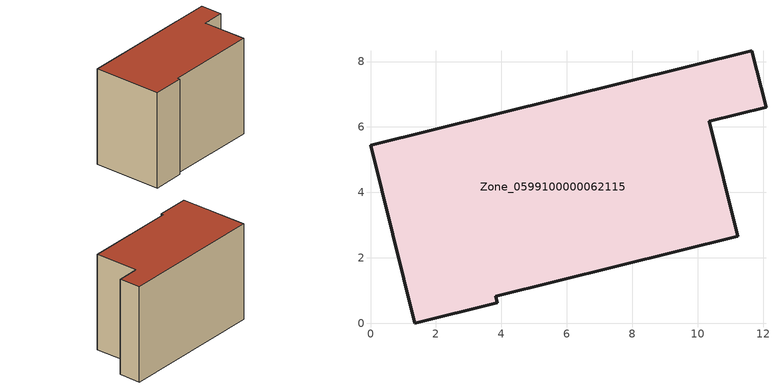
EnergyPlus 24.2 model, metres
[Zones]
Zone_0599100000062115
 floor ground (C_G): 0,5.44 11.66,8.33 12.09,6.61 10.35,6.17 11.22,2.66 3.83,0.82 3.88,0.62 1.35,0 z0
 wall outside (C_F): 1.35,0 3.88,0.62 3.83,0.82 11.22,2.66 10.35,6.17 12.09,6.61 11.66,8.33 0,5.44 1.35,0 z0:7.94
 roof outside (C_R): 11.66,8.33 0,5.44 1.35,0 3.88,0.62 3.83,0.82 11.22,2.66 10.35,6.17 12.09,6.61 z7.94
[BUILDING]
Pand.0599100000062115: North Axis=0; Terrain=City; Loads Convergence Tolerance Value=0.04; Temperature Convergence Tolerance Value=0.4; Solar Distribution=FullExterior; Maximum Number of Warmup Days=25; Minimum Number of Warmup Days=1
[Site:Location]
Rotterdam.The.Hague.AP_ZH_NLD Design_Conditions: Latitude=51.96; Longitude=4.45; Time Zone=1; Elevation=-4.5
[SITE:GROUNDTEMPERATURE:BUILDINGSURFACE]
18, 18, 18, 18, 18, 18, 18, 18, 18, 18, 18, 18
[MATERIAL] Thermal Absorptance=0.9; Solar Absorptance=0.7; Visible Absorptance=0.7
Name | Roughness | Thickness | Conductivity | Density | Specific Heat
G.TI.1975-1991 | MediumSmooth | 0.15 | 0.288461 | 540 | 1210
F.TI.1975-1991 | Rough | 0.3 | 0.230769 | 1920 | 840
R.TI.1975-1991 | MediumRough | 0.2 | 0.153846 | 1500 | 1000
[CONSTRUCTION]
C_G: G.TI.1975-1991
C_F: F.TI.1975-1991
C_R: R.TI.1975-1991
[ZONE]
Zone_0599100000062115: Type=1; Multiplier=1; Ceiling Height=Autocalculate; Volume=Autocalculate; Floor Area=autocalculate; Part of Total Floor Area=Yes
[ZONEINFILTRATION:DESIGNFLOWRATE]
Infil_Zone_0599100000062115: Zone or ZoneList or Space or SpaceList=Zone_0599100000062115; Schedule=AlwaysOn; Design Flow Rate Calculation Method=Flow/Area; Flow Rate per Floor Area=0.003; Constant Term Coefficient=1; Temperature Term Coefficient=0; Velocity Term Coefficient=0; Velocity Squared Term Coefficient=0
[HVACTEMPLATE:ZONE:IDEALLOADSAIRSYSTEM]
Zone_0599100000062115: Maximum Heating Supply Air Temperature=50; Minimum Cooling Supply Air Temperature=13; Maximum Heating Supply Air Humidity Ratio=0.0156; Minimum Cooling Supply Air Humidity Ratio=0.0077; Heating Limit=NoLimit; Cooling Limit=NoLimit; Dehumidification Control Type=ConstantSensibleHeatRatio; Cooling Sensible Heat Ratio=0.7; Dehumidification Setpoint=60; Humidification Control Type=None; Humidification Setpoint=30; Outdoor Air Method=None; Outdoor Air Flow Rate per Person=0.00944; Outdoor Air Flow Rate per Zone Floor Area=0; Outdoor Air Flow Rate per Zone=0; Demand Controlled Ventilation Type=None; Outdoor Air Economizer Type=NoEconomizer; Heat Recovery Type=None; Sensible Heat Recovery Effectiveness=0.7; Latent Heat Recovery Effectiveness=0.65
[ZONECONTROL:THERMOSTAT]
ThermostatControl_Zone_0599100000062115: Zone or ZoneList=Zone_0599100000062115; Control Type Schedule=DualSetpointControlType; Control 1=Thermostat_Zone_0599100000062115; Temperature Difference Between Cutout And Setpoint=0
[THERMOSTATSETPOINT:DUALSETPOINT]
Thermostat_Zone_0599100000062115: Heating Setpoint Temperature Schedule=HeatingSetpoint_Zone_0599100000062115; Cooling Setpoint Temperature Schedule=CoolingSetpoint_Zone_0599100000062115
[SCHEDULE:COMPACT]
HeatingSetpoint_Zone_0599100000062115: Through: 12/31, For: AllDays, Until: 24:00, 21
CoolingSetpoint_Zone_0599100000062115: Through: 12/31, For: AllDays, Until: 24:00, 24
DualSetpointControlType: Through: 12/31, For: AllDays, Until: 24:00, 4
AlwaysOn: Through: 12/31, For: AllDays, Until: 24:00, 1
